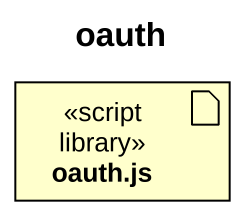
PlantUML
@startuml
title oauth
artifact "oauth.js" as oauth_js <<script library>>
@enduml
